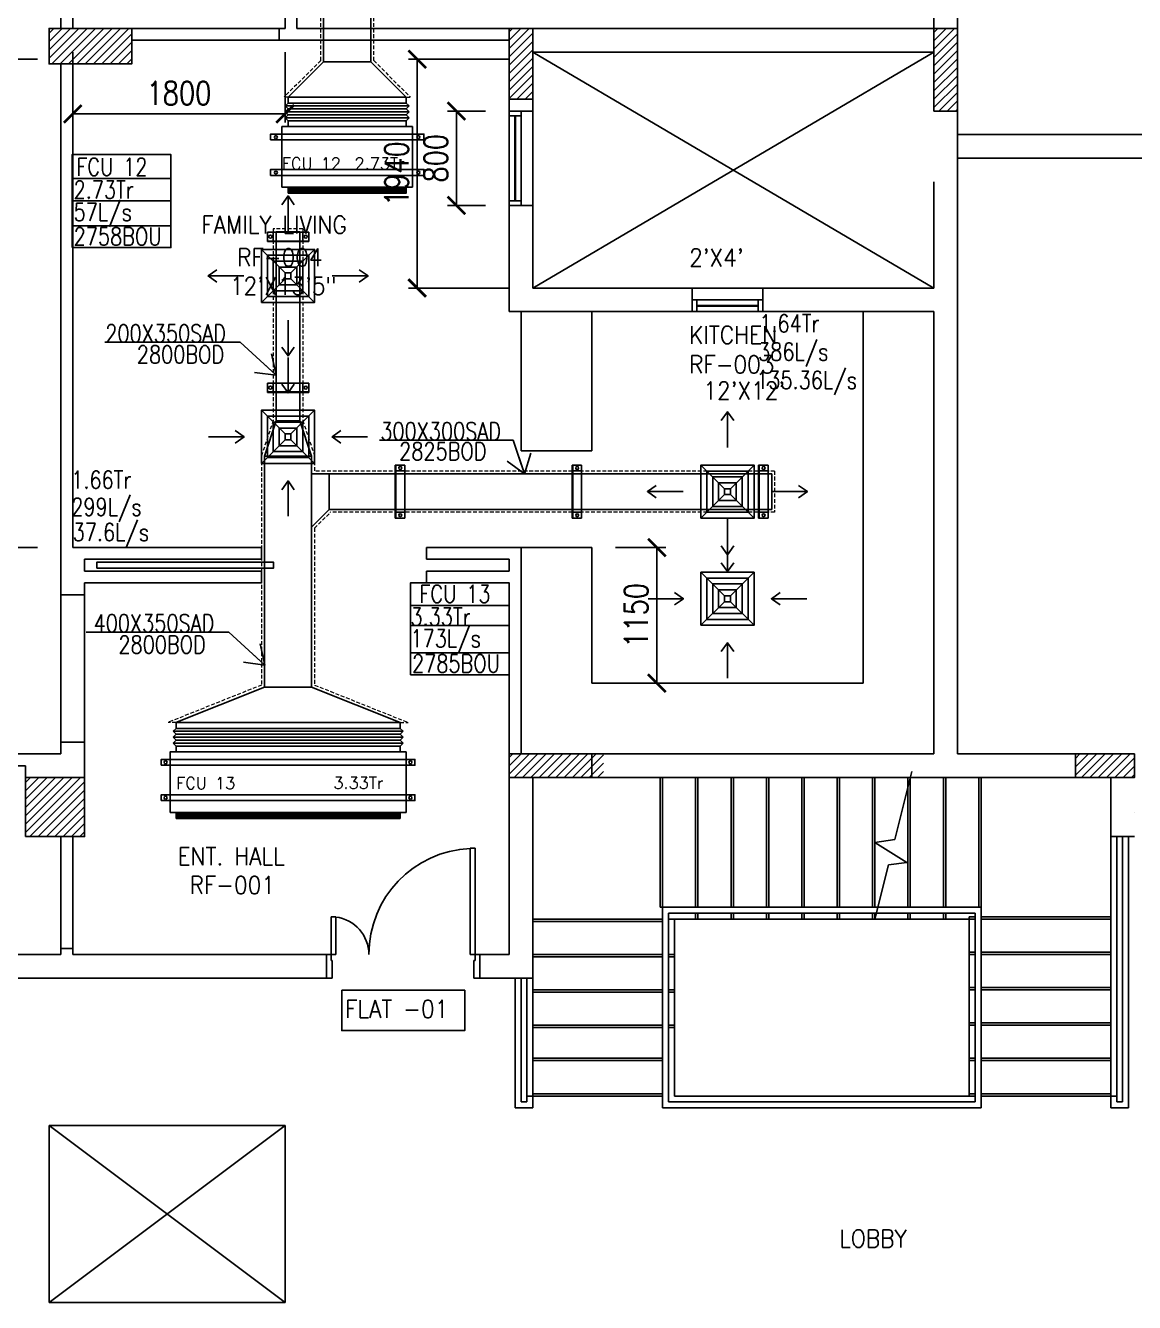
# Model space of a CAD drawing. Header units: millimetres. Extents: x -1288794 to 352264, y -1971533 to -1569871.
# Drawn here: x 303228 to 312628, y -1598383 to -1587558 of the extents above; entities that cross this region are included whole.
import ezdxf

# ---------------------------------------------------------------- set-up
doc = ezdxf.new("R2010")
doc.units = ezdxf.units.MM
doc.header["$LTSCALE"] = 500
doc.header["$PDMODE"] = 34
for name, pattern in [('CENTER', [50.8, 31.75, -6.35, 6.35, -6.35]), ('DASHED2', [9.525, 6.35, -3.175]), ('HIDDEN', [9.525, 6.35, -3.175]), ('HIDDEN2', [4.7625, 3.175, -1.5875])]:
    doc.linetypes.add(name, pattern=pattern)
for name, color, linetype in [('A-ANNO-TEXT', 8, 'Continuous'), ('A-DOOR', 4, 'Continuous'), ('A-FLOR-OVHD', 4, 'DASHED2'), ('A-FLOR-SPCL', 8, 'Continuous'), ('A-FLOR-STRS', 8, 'Continuous'), ('A-GLAZ', 5, 'Continuous'), ('A-WALL-FULL', 8, 'Continuous'), ('AC-CHR', 60, 'Continuous'), ('AC-CHS', 30, 'Continuous'), ('AC-HLTEXT', 100, 'Continuous'), ('AC-SAD', 3, 'Continuous'), ('AC-SAD TEXT', 3, 'Continuous'), ('FCU-AC', 160, 'Continuous'), ('LINE', 1, 'Continuous'), ('M-HANGER', 30, 'Continuous'), ('RAD DIF', 10, 'Continuous'), ('RAD RIGHT', 1, 'Continuous'), ('S-COL- HACT.', 9, 'Continuous'), ('S-COL.', 8, 'Continuous'), ('SAD RIGHT', 3, 'Continuous')]:
    doc.layers.add(name, color=color, linetype=linetype)
doc.layers.add('INSULATION', color=1, linetype='Continuous', lineweight=5)
doc.styles.add('ROMAND', font='romand')
doc.styles.add('ROMANS', font='romans.shx', dxfattribs={"width": 0.8})
doc.styles.add('SIMPLEX', font='simplex.shx', dxfattribs={"width": 0.8})
doc.dimstyles.new('100 of DIM2', dxfattribs={"dimscale": 0, "dimtxt": 200, "dimasz": 150, "dimexe": 75, "dimexo": 200, "dimgap": 75, "dimtad": 1, "dimdec": 0, "dimrnd": 5, "dimzin": 0, "dimdsep": 46, "dimtxsty": 'ROMANS', "dimblk": 'ARCHTICK', "dimcen": 100, "dimclrd": 94, "dimclre": 94, "dimclrt": 2, "dimadec": 0, "dimazin": 0, "dimtfac": 1, "dimtdec": 0, "dimtofl": 0, "dimtmove": 2, "dimatfit": 3, "dimldrblk": 'OPEN90', "dimfxl": 75, "dimtolj": 1, "dimtzin": 0, "dimarcsym": 0})
pattern_1 = [(45, (1420082.95, -1215620.816), (-35.355339, 35.355339), [])]

# ---------------------------------------------------------------- blocks, each defined once
blk = doc.blocks.new('W-80')
for p, q in [((800, 100), (0, 100)), ((800, 0), (0, 0)), ((40, 0), (40, 100)), ((760, 100), (760, 0))]:
    blk.add_line(p, q)
at = {"linetype": 'Continuous'}
for p, q in [((760, 53), (40, 53)), ((760, 47), (40, 47))]:
    blk.add_line(p, q, dxfattribs=at)
blk = doc.blocks.new('D-130-R')
for p, q in [((1220, 200), (1220, 1100)), ((1220, 1100), (1260, 1100)), ((1260, 200), (1260, 1100)), ((80, 520), (40, 520)), ((40, 200), (40, 520)), ((80, 200), (80, 520)), ((0, 0), (0, 200)), ((80, 200), (0, 200)), ((40, 150), (40, 200)), ((50, 150), (40, 150)), ((50, 0), (50, 150)), ((1300, 200), (1220, 200)), ((1260, 150), (1250, 150)), ((1250, 0), (1250, 150)), ((1260, 150), (1260, 200)), ((1300, 0), (1300, 200)), ((50, 0), (0, 0)), ((1300, 0), (1250, 0))]:
    blk.add_line(p, q)
for centre, radius, start, end in [((1260, 200), 900, 92.5473, 180), ((40, 200), 320, 0, 82.8192)]:
    blk.add_arc(centre, radius, start, end)
blk = doc.blocks.new('W-60')
for p, q in [((600, 100), (0, 100)), ((600, 0), (0, 0)), ((40, 0), (40, 100)), ((560, 100), (560, 0))]:
    blk.add_line(p, q)
at = {"linetype": 'Continuous'}
for p, q in [((560, 53), (40, 53)), ((560, 47), (40, 47))]:
    blk.add_line(p, q, dxfattribs=at)
blk = doc.blocks.new('_ArchTick')
at = {"color": 0, "linetype": 'ByBlock', "const_width": 0.15}
blk.add_lwpolyline([(-0.5, -0.5), (0.5, 0.5)], dxfattribs=at)
blk = doc.blocks.new('*D183')
at = {"layer": 'Defpoints', "color": 0, "transparency": 16777216}
for p in [(303528, -1586483), (302950, -1587843), (303528, -1587843)]:
    blk.add_point(p, dxfattribs=at)
at = {"layer": 'RAD DIF', "color": 94, "lineweight": -2, "transparency": 16777216}
for p, q in [((303328, -1586483), (302875, -1586483)), ((302950, -1586483), (302950, -1587843)), ((303328, -1587843), (302875, -1587843))]:
    blk.add_line(p, q, dxfattribs=at)
at = {"layer": 'RAD DIF', "color": 94, "lineweight": -2, "transparency": 16777216, "xscale": 150, "yscale": 150, "zscale": 150}
for p, rotation in [((302950, -1586483), 90), ((302950, -1587843), 270)]:
    blk.add_blockref('_ArchTick', p, dxfattribs=dict(at, rotation=rotation))
at = {"layer": 'RAD DIF', "color": 2, "transparency": 16777216, "insert": (302775, -1587163), "char_height": 200, "attachment_point": 5, "rotation": 90, "style": 'ROMANS'}
blk.add_mtext('\\A1;1360', dxfattribs=at)
blk = doc.blocks.new('*D184')
at = {"layer": 'Defpoints', "color": 0, "transparency": 16777216}
for p in [(303000, -1591983), (303528, -1591983), (303528, -1593733)]:
    blk.add_point(p, dxfattribs=at)
at = {"layer": 'RAD DIF', "color": 94, "lineweight": -2, "transparency": 16777216}
for p, q in [((303328, -1591983), (302925, -1591983)), ((303000, -1593733), (303000, -1591983)), ((303328, -1593733), (302925, -1593733))]:
    blk.add_line(p, q, dxfattribs=at)
at = {"layer": 'RAD DIF', "color": 94, "lineweight": -2, "transparency": 16777216, "xscale": 150, "yscale": 150, "zscale": 150}
for p, rotation in [((303000, -1591983), 90), ((303000, -1593733), 270)]:
    blk.add_blockref('_ArchTick', p, dxfattribs=dict(at, rotation=rotation))
at = {"layer": 'RAD DIF', "color": 2, "transparency": 16777216, "insert": (302825, -1592858), "char_height": 200, "attachment_point": 5, "rotation": 90, "style": 'ROMANS'}
blk.add_mtext('\\A1;1750', dxfattribs=at)
blk = doc.blocks.new('*D185')
at = {"layer": 'Defpoints', "color": 0, "transparency": 16777216}
for p in [(307328, -1588283), (306881, -1589083), (307328, -1589083)]:
    blk.add_point(p, dxfattribs=at)
at = {"layer": 'RAD DIF', "color": 94, "lineweight": -2, "transparency": 16777216}
for p, q in [((307128, -1588283), (306806, -1588283)), ((306881, -1588283), (306881, -1589083)), ((307128, -1589083), (306806, -1589083))]:
    blk.add_line(p, q, dxfattribs=at)
at = {"layer": 'RAD DIF', "color": 94, "lineweight": -2, "transparency": 16777216, "xscale": 150, "yscale": 150, "zscale": 150}
for p, rotation in [((306881, -1588283), 90), ((306881, -1589083), 270)]:
    blk.add_blockref('_ArchTick', p, dxfattribs=dict(at, rotation=rotation))
at = {"layer": 'RAD DIF', "color": 2, "transparency": 16777216, "insert": (306706, -1588683), "char_height": 200, "attachment_point": 5, "rotation": 90, "style": 'ROMANS'}
blk.add_mtext('\\A1;800', dxfattribs=at)
blk = doc.blocks.new('*D186')
at = {"layer": 'Defpoints', "color": 0, "transparency": 16777216}
for p in [(306548, -1587843), (307528, -1587843), (307528, -1589783)]:
    blk.add_point(p, dxfattribs=at)
at = {"layer": 'RAD DIF', "color": 94, "lineweight": -2, "transparency": 16777216}
for p, q in [((307328, -1587843), (306473, -1587843)), ((306548, -1589783), (306548, -1587843)), ((307328, -1589783), (306473, -1589783))]:
    blk.add_line(p, q, dxfattribs=at)
at = {"layer": 'RAD DIF', "color": 94, "lineweight": -2, "transparency": 16777216, "xscale": 150, "yscale": 150, "zscale": 150}
for p, rotation in [((306548, -1587843), 90), ((306548, -1589783), 270)]:
    blk.add_blockref('_ArchTick', p, dxfattribs=dict(at, rotation=rotation))
at = {"layer": 'RAD DIF', "color": 2, "transparency": 16777216, "insert": (306373, -1588813), "char_height": 200, "attachment_point": 5, "rotation": 90, "style": 'ROMANS'}
blk.add_mtext('\\A1;1940', dxfattribs=at)
blk = doc.blocks.new('*D187')
at = {"layer": 'Defpoints', "color": 0, "transparency": 16777216}
for p in [(303628, -1587583), (305428, -1587583), (305428, -1588306)]:
    blk.add_point(p, dxfattribs=at)
at = {"layer": 'RAD DIF', "color": 94, "lineweight": -2, "transparency": 16777216}
for p, q in [((303628, -1587783), (303628, -1588381)), ((305428, -1587783), (305428, -1588381)), ((303628, -1588306), (305428, -1588306))]:
    blk.add_line(p, q, dxfattribs=at)
at = {"layer": 'RAD DIF', "color": 94, "lineweight": -2, "transparency": 16777216, "xscale": 150, "yscale": 150, "zscale": 150, "rotation": 180}
blk.add_blockref('_ArchTick', (303628, -1588306), dxfattribs=at)
at = {"layer": 'RAD DIF', "color": 94, "lineweight": -2, "transparency": 16777216, "xscale": 150, "yscale": 150, "zscale": 150}
blk.add_blockref('_ArchTick', (305428, -1588306), dxfattribs=at)
at = {"layer": 'RAD DIF', "color": 2, "transparency": 16777216, "insert": (304528, -1588131), "char_height": 200, "attachment_point": 5, "style": 'ROMANS'}
blk.add_mtext('\\A1;1800', dxfattribs=at)
blk = doc.blocks.new('*D188')
at = {"layer": 'Defpoints', "color": 0, "transparency": 16777216}
for p in [(308028, -1591983), (308028, -1593133), (308579, -1593133)]:
    blk.add_point(p, dxfattribs=at)
at = {"layer": 'RAD DIF', "color": 94, "lineweight": -2, "transparency": 16777216}
for p, q in [((308228, -1591983), (308654, -1591983)), ((308579, -1591983), (308579, -1593133)), ((308228, -1593133), (308654, -1593133))]:
    blk.add_line(p, q, dxfattribs=at)
at = {"layer": 'RAD DIF', "color": 94, "lineweight": -2, "transparency": 16777216, "xscale": 150, "yscale": 150, "zscale": 150}
for p, rotation in [((308579, -1591983), 90), ((308579, -1593133), 270)]:
    blk.add_blockref('_ArchTick', p, dxfattribs=dict(at, rotation=rotation))
at = {"layer": 'RAD DIF', "color": 2, "transparency": 16777216, "insert": (308404, -1592558), "char_height": 200, "attachment_point": 5, "rotation": 90, "style": 'ROMANS'}
blk.add_mtext('\\A1;1150', dxfattribs=at)
blk = doc.blocks.new('fcu 3.5 tr')
at = {"layer": 'FCU-AC'}
h = blk.add_hatch(dxfattribs=at)
h.set_pattern_fill('NET', color=3)
h.paths.add_polyline_path([(100970, -1580238), (99070, -1580238), (99070, -1580288), (100970, -1580288)])
at = {"layer": 'FCU-AC', "color": 1}
for p, q in [((100970, -1579475), (99070, -1579475)), ((99070, -1579475), (99070, -1579525)), ((100970, -1579525), (100970, -1579475)), ((99070, -1579525), (100970, -1579525)), ((100970, -1579675), (99070, -1579675)), ((99070, -1579675), (99070, -1579725)), ((100970, -1579725), (100970, -1579675)), ((99070, -1579725), (100970, -1579725))]:
    blk.add_line(p, q, dxfattribs=at)
at = {"layer": 'FCU-AC'}
for p, q in [((99045, -1579550), (99070, -1579525)), ((100995, -1579550), (99045, -1579550)), ((99045, -1579550), (99070, -1579575)), ((99045, -1579600), (99070, -1579575)), ((100970, -1579525), (99070, -1579525)), ((100970, -1579575), (99070, -1579575)), ((100970, -1579575), (99070, -1579575)), ((100995, -1579550), (100970, -1579525)), ((100995, -1579550), (100970, -1579575)), ((100995, -1579600), (100970, -1579575)), ((100995, -1579600), (99045, -1579600)), ((99045, -1579600), (99070, -1579625)), ((99045, -1579650), (99070, -1579625)), ((100995, -1579650), (99045, -1579650)), ((99045, -1579650), (99070, -1579675)), ((100970, -1579625), (99070, -1579625)), ((100970, -1579625), (99070, -1579625)), ((100995, -1579600), (100970, -1579625)), ((100995, -1579650), (100970, -1579625)), ((100995, -1579650), (100970, -1579675))]:
    blk.add_line(p, q, dxfattribs=at)
at = {"layer": 'FCU-AC', "color": 6}
for points in [[(98945, -1579838), (101095, -1579838), (101095, -1579788), (98945, -1579788)], [(98945, -1580138), (101095, -1580138), (101095, -1580088), (98945, -1580088)]]:
    blk.add_lwpolyline(points, close=True, dxfattribs=at)
at = {"layer": 'FCU-AC'}
blk.add_lwpolyline([(99020, -1580238), (101020, -1580238), (101020, -1579725), (99020, -1579725)], close=True, dxfattribs=at)
at = {"layer": 'FCU-AC', "color": 3}
blk.add_lwpolyline([(99070, -1580288), (100970, -1580288), (100970, -1580238), (99070, -1580238)], close=True, dxfattribs=at)
at = {"layer": 'FCU-AC', "color": 6}
for centre in [(98982, -1579813), (101057, -1579813), (98982, -1580113), (101057, -1580113)]:
    blk.add_circle(centre, 12.5, dxfattribs=at)
blk = doc.blocks.new('fcu-1    1.5 tr')
h = blk.add_hatch()
h.set_pattern_fill('NET', color=3)
h.paths.add_polyline_path([(78733, -1589179), (77733, -1589179), (77733, -1589229), (78733, -1589229)])
at = {"color": 3}
blk.add_lwpolyline([(77733, -1589229), (78733, -1589229), (78733, -1589179), (77733, -1589179)], close=True, dxfattribs=at)
at = {"layer": 'FCU-AC', "color": 1}
for p, q in [((78733, -1588416), (77733, -1588416)), ((77733, -1588416), (77733, -1588466)), ((78733, -1588466), (78733, -1588416)), ((77733, -1588466), (78733, -1588466)), ((78733, -1588616), (77733, -1588616)), ((77733, -1588616), (77733, -1588666)), ((77733, -1588666), (78733, -1588666)), ((78733, -1588666), (78733, -1588616))]:
    blk.add_line(p, q, dxfattribs=at)
at = {"layer": 'FCU-AC', "color": 5}
for p, q in [((77733, -1588466), (77708, -1588491)), ((78758, -1588491), (77708, -1588491)), ((77733, -1588516), (77708, -1588491)), ((77733, -1588516), (77708, -1588541)), ((78758, -1588541), (77708, -1588541)), ((77733, -1588566), (77708, -1588541)), ((77733, -1588566), (77708, -1588591)), ((78733, -1588516), (77733, -1588516)), ((78733, -1588566), (77733, -1588566)), ((78758, -1588491), (78733, -1588466)), ((78758, -1588491), (78733, -1588516)), ((78758, -1588541), (78733, -1588516)), ((78758, -1588541), (78733, -1588566)), ((78758, -1588591), (78733, -1588566)), ((78758, -1588591), (77708, -1588591)), ((77733, -1588616), (77708, -1588591)), ((78758, -1588591), (78733, -1588616))]:
    blk.add_line(p, q, dxfattribs=at)
at = {"layer": 'FCU-AC'}
for p, q in [((78733, -1588466), (77733, -1588466)), ((78788, -1588666), (77678, -1588666)), ((77678, -1588666), (77678, -1589179)), ((78788, -1589179), (78788, -1588666)), ((77678, -1589179), (78788, -1589179))]:
    blk.add_line(p, q, dxfattribs=at)
at = {"layer": 'FCU-AC', "color": 2}
for p, q in [((78733, -1588516), (77733, -1588516)), ((78733, -1588566), (77733, -1588566))]:
    blk.add_line(p, q, dxfattribs=at)
at = {"layer": 'FCU-AC', "color": 6}
for points in [[(77583, -1588779), (78883, -1588779), (78883, -1588729), (77583, -1588729)], [(77583, -1589079), (78883, -1589079), (78883, -1589029), (77583, -1589029)]]:
    blk.add_lwpolyline(points, close=True, dxfattribs=at)
for centre in [(77629, -1588755), (78837, -1588755), (77629, -1589055), (78837, -1589055)]:
    blk.add_circle(centre, 12.5, dxfattribs=at)
blk = doc.blocks.new('*U278')
at = {"color": 41, "linetype": 'HIDDEN2'}
for p, q in [((-38, -116), (-38, 234)), ((37, -116), (37, 234)), ((42, -116), (42, 234))]:
    blk.add_line(p, q, dxfattribs=at)
at = {"color": 41}
for p, q in [((42, 234), (-38, 234)), ((42, 184), (-38, 184)), ((42, -66), (-38, -66)), ((42, -116), (-38, -116))]:
    blk.add_line(p, q, dxfattribs=at)
for centre in [(0, 209), (0, -91)]:
    blk.add_circle(centre, 12.5, dxfattribs=at)
blk = doc.blocks.new('*U279')
at = {"color": 41, "linetype": 'HIDDEN2'}
for p, q in [((-38, -181), (-38, 269)), ((37, -181), (37, 269)), ((42, -181), (42, 269))]:
    blk.add_line(p, q, dxfattribs=at)
at = {"color": 41}
for p, q in [((42, 269), (-38, 269)), ((42, 219), (-38, 219)), ((42, -131), (-38, -131)), ((42, -181), (-38, -181))]:
    blk.add_line(p, q, dxfattribs=at)
for centre in [(0, 244), (0, -156)]:
    blk.add_circle(centre, 12.5, dxfattribs=at)
blk = doc.blocks.new('*U280')
at = {"color": 41, "linetype": 'HIDDEN2'}
for p, q in [((-38, -217), (-38, 233)), ((37, -217), (37, 233)), ((42, -217), (42, 233))]:
    blk.add_line(p, q, dxfattribs=at)
at = {"color": 41}
for p, q in [((42, 233), (-38, 233)), ((42, 183), (-38, 183)), ((42, -167), (-38, -167)), ((42, -217), (-38, -217))]:
    blk.add_line(p, q, dxfattribs=at)
for centre in [(0, 208), (0, -192)]:
    blk.add_circle(centre, 12.5, dxfattribs=at)
blk = doc.blocks.new('*U281')
at = {"color": 41, "linetype": 'HIDDEN2'}
for p, q in [((-38, -217), (-38, 233)), ((37, -217), (37, 233)), ((42, -217), (42, 233))]:
    blk.add_line(p, q, dxfattribs=at)
at = {"color": 41}
for p, q in [((42, 233), (-38, 233)), ((42, 183), (-38, 183)), ((42, -167), (-38, -167)), ((42, -217), (-38, -217))]:
    blk.add_line(p, q, dxfattribs=at)
for centre in [(0, 208), (0, -192)]:
    blk.add_circle(centre, 12.5, dxfattribs=at)
blk = doc.blocks.new('*U267')
at = {"color": 41, "linetype": 'HIDDEN2'}
for p, q in [((-38, -116), (-38, 234)), ((37, -116), (37, 234)), ((42, -116), (42, 234))]:
    blk.add_line(p, q, dxfattribs=at)
at = {"color": 41}
for p, q in [((42, 234), (-38, 234)), ((42, 184), (-38, 184)), ((42, -66), (-38, -66)), ((42, -116), (-38, -116))]:
    blk.add_line(p, q, dxfattribs=at)
for centre in [(0, 209), (0, -91)]:
    blk.add_circle(centre, 12.5, dxfattribs=at)
blk = doc.blocks.new('SD RIGHT')
at = {"layer": 'SAD RIGHT'}
for p, q in [((-225, 225), (-25, 25)), ((225, 225), (25, 25)), ((-25, -25), (-225, -225)), ((225, -225), (25, -25))]:
    blk.add_line(p, q, dxfattribs=at)
for points in [[(-225, -225), (225, -225), (225, 225), (-225, 225)], [(-175, -175), (175, -175), (175, 175), (-175, 175)], [(-125, -125), (125, -125), (125, 125), (-125, 125)], [(-75, -75), (75, -75), (75, 75), (-75, 75)], [(-25, -25), (25, -25), (25, 25), (-25, 25)]]:
    blk.add_lwpolyline(points, close=True, dxfattribs=at)
for points in [[(0, 678), (0, 375)], [(-678, 0), (-375, 0)], [(678, 0), (375, 0)], [(0, -678), (0, -375)]]:
    blk.add_leader(points, dimstyle='100 of DIM2', override={"dimscale": 1, "dimasz": 75, "dimtad": 0, "dimclrd": 256, "dimfxl": 0.2}, dxfattribs=at)
blk = doc.blocks.new('RAD RIGHT CENTER')
at = {"layer": 'RAD RIGHT'}
for p, q in [((-225, 225), (-25, 25)), ((225, 225), (25, 25)), ((-25, -25), (-225, -225)), ((25, -25), (225, -225))]:
    blk.add_line(p, q, dxfattribs=at)
for points in [[(-225, -225), (225, -225), (225, 225), (-225, 225)], [(-175, -175), (175, -175), (175, 175), (-175, 175)], [(-125, -125), (125, -125), (125, 125), (-125, 125)], [(-75, -75), (75, -75), (75, 75), (-75, 75)], [(-25, -25), (25, -25), (25, 25), (-25, 25)]]:
    blk.add_lwpolyline(points, close=True, dxfattribs=at)
for points in [[(0, 373), (0, 673)], [(-373, 0), (-673, 0)], [(373, 0), (673, 0)], [(0, -373), (0, -673)]]:
    blk.add_leader(points, dimstyle='100 of DIM2', override={"dimscale": 1, "dimasz": 75, "dimtad": 0, "dimclrd": 1, "dimfxl": 0.2}, dxfattribs=at)

msp = doc.modelspace()

# ---------------------------------------------------------------- hatches: boundary and pattern name
at = {"layer": 'S-COL- HACT.', "linetype": 'Continuous', "ltscale": 3}
h = msp.add_hatch(dxfattribs=at)
h.set_pattern_fill('ANSI31', color=256, scale=400, style=0)
h.set_pattern_definition(pattern_1)
h.paths.add_polyline_path([(304127.8, -1587582.8), (303427.8, -1587582.8), (303427.8, -1587882.8), (304127.8, -1587882.8)])
h = msp.add_hatch(dxfattribs=at)
h.set_pattern_fill('ANSI31', color=256, scale=400, style=0)
h.set_pattern_definition(pattern_1)
h.paths.add_polyline_path([(307327.8, -1587582.8), (307327.8, -1588182.8), (307527.8, -1588182.8), (307527.8, -1587582.8)])
h = msp.add_hatch(dxfattribs=at)
h.set_pattern_fill('ANSI31', color=256, scale=400, style=0)
h.set_pattern_definition(pattern_1)
h.paths.add_polyline_path([(310927.8, -1587582.8), (310927.8, -1588282.8), (311127.8, -1588282.8), (311127.8, -1587582.8)])
h = msp.add_hatch(dxfattribs=at)
h.set_pattern_fill('ANSI31', color=256, scale=400, style=0)
h.set_pattern_definition(pattern_1)
h.paths.add_polyline_path([(307327.8, -1593932.8), (308127.8, -1593932.8), (308127.8, -1593732.8), (307327.8, -1593732.8)])
h = msp.add_hatch(dxfattribs=at)
h.set_pattern_fill('ANSI31', color=256, scale=400, style=0)
h.set_pattern_definition(pattern_1)
h.paths.add_polyline_path([(312127.8, -1593932.8), (312627.8, -1593932.8), (312627.8, -1593732.8), (312127.8, -1593732.8)])
h = msp.add_hatch(dxfattribs=at)
h.set_pattern_fill('ANSI31', color=256, scale=400, style=0)
h.set_pattern_definition(pattern_1)
h.paths.add_polyline_path([(303227.8, -1594432.8), (303727.8, -1594432.8), (303727.8, -1593932.8), (303227.8, -1593932.8)])

# ---------------------------------------------------------------- linework, layer by layer
at = {"layer": 'A-ANNO-TEXT', "color": 5}
msp.add_lwpolyline([(305908.7, -1595735.7), (306951.1, -1595735.7), (306951.1, -1596078.1), (305908.7, -1596078.1)], close=True, dxfattribs=at)
at = {"layer": 'A-DOOR', "ltscale": 3}
msp.add_lwpolyline([(303830.7, -1592157.8), (303830.7, -1592107.8), (305330.7, -1592107.8), (305330.7, -1592157.8), (303830.7, -1592157.8)], dxfattribs=at)
at = {"layer": 'A-FLOR-OVHD', "ltscale": 3}
for p, q in [((305377.8, -1587582.8), (304127.8, -1587582.8)), ((304127.8, -1587682.8), (305377.8, -1587682.8)), ((303527.8, -1593632.8), (303527.8, -1592382.8)), ((303727.8, -1592382.8), (303727.8, -1593632.8)), ((303527.8, -1594432.8), (303527.8, -1595382.8)), ((303627.8, -1595382.8), (303627.8, -1594432.8))]:
    msp.add_line(p, q, dxfattribs=at)
at = {"layer": 'A-FLOR-OVHD'}
for p, q in [((308627.8, -1595032.8), (308627.8, -1593932.8)), ((308927.8, -1595032.8), (308927.8, -1593932.8)), ((309227.8, -1595032.8), (309227.8, -1593932.8)), ((309527.8, -1595032.8), (309527.8, -1593932.8)), ((309827.8, -1595032.8), (309827.8, -1593932.8)), ((310127.8, -1595032.8), (310127.8, -1593932.8)), ((310427.8, -1595032.8), (310427.8, -1593932.8)), ((310727.8, -1595032.8), (310727.8, -1593932.8)), ((311327.8, -1595032.8), (311327.8, -1593932.8)), ((308627.8, -1595132.8), (307527.8, -1595132.8)), ((311327.8, -1595132.8), (312427.8, -1595132.8)), ((308627.8, -1595432.8), (307527.8, -1595432.8)), ((311327.8, -1595432.8), (312427.8, -1595432.8)), ((308627.8, -1595732.8), (307527.8, -1595732.8)), ((311327.8, -1595732.8), (312427.8, -1595732.8)), ((308627.8, -1596032.8), (307527.8, -1596032.8)), ((311327.8, -1596032.8), (312427.8, -1596032.8)), ((308627.8, -1596332.8), (307527.8, -1596332.8)), ((311327.8, -1596332.8), (312427.8, -1596332.8)), ((307527.8, -1596632.8), (307477.8, -1596632.8)), ((308627.8, -1596632.8), (307527.8, -1596632.8)), ((311327.8, -1596632.8), (312427.8, -1596632.8)), ((312427.8, -1596632.8), (312477.8, -1596632.8))]:
    msp.add_line(p, q, dxfattribs=at)
at = {"layer": 'A-FLOR-SPCL', "ltscale": 3}
for p, q in [((307527.8, -1589782.8), (310927.8, -1587782.8)), ((310927.8, -1589782.8), (307527.8, -1587782.8)), ((307427.8, -1591162.8), (307427.8, -1589982.8)), ((308027.8, -1589982.8), (308027.8, -1591162.8)), ((310327.8, -1589982.8), (310327.8, -1593132.8)), ((307427.8, -1591162.8), (308027.8, -1591162.8)), ((307427.8, -1591982.8), (308027.8, -1591982.8)), ((308027.8, -1591982.8), (308027.8, -1593132.8)), ((308027.8, -1593132.8), (310327.8, -1593132.8))]:
    msp.add_line(p, q, dxfattribs=at)
at = {"layer": 'A-FLOR-STRS', "ltscale": 3}
for p, q in [((308607.8, -1595032.8), (308607.8, -1593932.8)), ((308907.8, -1595032.8), (308907.8, -1593932.8)), ((309207.8, -1595032.8), (309207.8, -1593932.8)), ((309507.8, -1595032.8), (309507.8, -1593932.8)), ((309807.8, -1595032.8), (309807.8, -1593932.8)), ((310107.8, -1595032.8), (310107.8, -1593932.8)), ((310407.8, -1595032.8), (310407.8, -1593932.8)), ((310596.3, -1594458.6), (310740.3, -1593882.8)), ((310707.8, -1595032.8), (310707.8, -1593932.8)), ((311007.8, -1595032.8), (311007.8, -1593932.8)), ((311027.8, -1595032.8), (311027.8, -1593932.8)), ((311307.8, -1595032.8), (311307.8, -1593932.8)), ((310427.8, -1594482.8), (310596.3, -1594458.6)), ((310699, -1594652.2), (310427.8, -1594482.8)), ((312427.8, -1594432.8), (312427.8, -1595432.8)), ((312477.8, -1594432.8), (312477.8, -1595420.3)), ((312527.8, -1594432.8), (312527.8, -1596682.8)), ((312577.8, -1594432.8), (312577.8, -1596732.8)), ((310427.8, -1595132.8), (310542.8, -1594672.5)), ((310542.8, -1594672.5), (310699, -1594652.2)), ((308607.8, -1595032.8), (311327.8, -1595032.8)), ((308627.8, -1595032.8), (308627.8, -1596732.8)), ((311327.8, -1595032.8), (311327.8, -1596732.8)), ((308627.8, -1595152.8), (307527.8, -1595152.8)), ((308677.8, -1595082.8), (308677.8, -1596682.8)), ((308677.8, -1595082.8), (311277.8, -1595082.8)), ((308727.8, -1595132.8), (308677.8, -1595132.8)), ((308727.8, -1595132.8), (311227.8, -1595132.8)), ((308727.8, -1595132.8), (308727.8, -1596332.8)), ((308907.8, -1595132.8), (308907.8, -1595082.8)), ((308927.8, -1595132.8), (308927.8, -1595082.8)), ((309207.8, -1595132.8), (309207.8, -1595082.8)), ((309227.8, -1595132.8), (309227.8, -1595082.8)), ((309507.8, -1595132.8), (309507.8, -1595082.8)), ((309527.8, -1595132.8), (309527.8, -1595082.8)), ((309807.8, -1595132.8), (309807.8, -1595082.8)), ((309827.8, -1595132.8), (309827.8, -1595082.8)), ((310107.8, -1595132.8), (310107.8, -1595082.8)), ((310127.8, -1595132.8), (310127.8, -1595082.8)), ((310407.8, -1595132.8), (310407.8, -1595082.8)), ((310427.8, -1595132.8), (310427.8, -1595082.8)), ((310707.8, -1595132.8), (310707.8, -1595082.8)), ((310727.8, -1595132.8), (310727.8, -1595082.8)), ((311007.8, -1595132.8), (311007.8, -1595082.8)), ((311027.8, -1595132.8), (311027.8, -1595082.8)), ((311227.8, -1595112.8), (311227.8, -1595732.8)), ((311227.8, -1595112.8), (311277.8, -1595112.8)), ((311227.8, -1595112.8), (311277.8, -1595112.8)), ((311227.8, -1595132.8), (311277.8, -1595132.8)), ((311227.8, -1595132.8), (311277.8, -1595132.8)), ((311277.8, -1595082.8), (311277.8, -1596682.8)), ((311327.8, -1595132.8), (311327.8, -1595082.8)), ((311327.8, -1595112.8), (312427.8, -1595112.8)), ((308627.8, -1595452.8), (307527.8, -1595452.8)), ((308727.8, -1595432.8), (308677.8, -1595432.8)), ((308727.8, -1595452.8), (308677.8, -1595452.8)), ((311227.8, -1595412.8), (311277.8, -1595412.8)), ((311227.8, -1595432.8), (311277.8, -1595432.8)), ((311327.8, -1595412.8), (312427.8, -1595412.8)), ((312427.8, -1595432.8), (312427.8, -1596732.8)), ((312477.8, -1595420.3), (312477.8, -1596682.8)), ((307377.8, -1595632.8), (307377.8, -1596732.8)), ((307427.8, -1595632.8), (307427.8, -1596682.8)), ((307477.8, -1595632.8), (307477.8, -1596682.8)), ((307527.8, -1595632.8), (307527.8, -1596732.8)), ((311227.8, -1595712.8), (311277.8, -1595712.8)), ((311327.8, -1595712.8), (312427.8, -1595712.8)), ((308627.8, -1595752.8), (307527.8, -1595752.8)), ((308727.8, -1595732.8), (308677.8, -1595732.8)), ((308727.8, -1595752.8), (308677.8, -1595752.8)), ((311227.8, -1595732.8), (311227.8, -1596632.8)), ((311227.8, -1595732.8), (311277.8, -1595732.8)), ((308727.8, -1596032.8), (308677.8, -1596032.8)), ((311227.8, -1596012.8), (311277.8, -1596012.8)), ((311227.8, -1596032.8), (311277.8, -1596032.8)), ((311327.8, -1596012.8), (312427.8, -1596012.8)), ((308627.8, -1596052.8), (307527.8, -1596052.8)), ((308727.8, -1596052.8), (308677.8, -1596052.8)), ((308627.8, -1596312.8), (307527.8, -1596312.8)), ((308727.8, -1596332.8), (308727.8, -1596632.8)), ((311227.8, -1596312.8), (311277.8, -1596312.8)), ((311227.8, -1596332.8), (311277.8, -1596332.8)), ((311327.8, -1596312.8), (312427.8, -1596312.8)), ((307477.8, -1596682.8), (307427.8, -1596682.8)), ((308627.8, -1596612.8), (307527.8, -1596612.8)), ((308677.8, -1596682.8), (311277.8, -1596682.8)), ((308727.8, -1596632.8), (311227.8, -1596632.8)), ((311227.8, -1596612.8), (311277.8, -1596612.8)), ((311227.8, -1596632.8), (311277.8, -1596632.8)), ((311327.8, -1596612.8), (312427.8, -1596612.8)), ((312477.8, -1596682.8), (312527.8, -1596682.8)), ((307527.8, -1596732.8), (307377.8, -1596732.8)), ((308627.8, -1596732.8), (311327.8, -1596732.8)), ((312427.8, -1596732.8), (312577.8, -1596732.8))]:
    msp.add_line(p, q, dxfattribs=at)
at = {"layer": 'A-GLAZ', "ltscale": 3}
for p, q in [((307527.8, -1589082.8), (307527.8, -1588282.8)), ((309477.8, -1589782.8), (308877.8, -1589782.8))]:
    msp.add_line(p, q, dxfattribs=at)
at = {"layer": 'A-WALL-FULL', "ltscale": 3}
for p, q in [((311127.8, -1580132.8), (311127.8, -1593732.8)), ((310927.8, -1584282.8), (310927.8, -1587582.8)), ((305427.8, -1587582.8), (305427.8, -1585582.8)), ((305527.8, -1587582.8), (305527.8, -1585582.8)), ((303627.8, -1585682.8), (303627.8, -1587582.8)), ((303527.8, -1586482.8), (303527.8, -1587582.8)), ((303627.8, -1587582.8), (304127.8, -1587582.8)), ((304127.8, -1587582.8), (304127.8, -1587682.8)), ((305377.8, -1587582.8), (305427.8, -1587582.8)), ((305377.8, -1587582.8), (305377.8, -1587682.8)), ((305527.8, -1587582.8), (310927.8, -1587582.8)), ((305377.8, -1587682.8), (307327.8, -1587682.8)), ((307327.8, -1587682.8), (307327.8, -1588282.8)), ((311127.8, -1587632.8), (311127.8, -1588282.8)), ((307527.8, -1587782.8), (310927.8, -1587782.8)), ((307527.8, -1587782.8), (307527.8, -1588282.8)), ((310927.8, -1587782.8), (310927.8, -1588282.8)), ((303527.8, -1587882.8), (303527.8, -1592382.8)), ((303627.8, -1587882.8), (303627.8, -1591982.8)), ((307327.8, -1588282.8), (307527.8, -1588282.8)), ((310927.8, -1588882.8), (310927.8, -1589782.8)), ((307527.8, -1589082.8), (307327.8, -1589082.8)), ((307327.8, -1589082.8), (307327.8, -1589982.8)), ((307527.8, -1589082.8), (307527.8, -1589782.8)), ((307527.8, -1589782.8), (308877.8, -1589782.8)), ((308877.8, -1589982.8), (308877.8, -1589782.8)), ((309477.8, -1589782.8), (310927.8, -1589782.8)), ((309477.8, -1589982.8), (309477.8, -1589782.8)), ((307327.8, -1589982.8), (308877.8, -1589982.8)), ((309477.8, -1589982.8), (310927.8, -1589982.8)), ((310927.8, -1589982.8), (310927.8, -1593132.8)), ((310927.8, -1589982.8), (310927.8, -1593732.8)), ((303627.8, -1591982.8), (305227.8, -1591982.8)), ((305227.8, -1592082.8), (305227.8, -1591982.8)), ((306627.8, -1592082.8), (306627.8, -1591982.8)), ((306627.8, -1591982.8), (307427.8, -1591982.8)), ((307427.8, -1591982.8), (307427.8, -1593732.8)), ((303727.8, -1592082.8), (305227.8, -1592082.8)), ((303727.8, -1592082.8), (303727.8, -1592182.8)), ((306627.8, -1592082.8), (307327.8, -1592082.8)), ((307327.8, -1592082.8), (307327.8, -1592182.8)), ((303727.8, -1592182.8), (305227.8, -1592182.8)), ((305227.8, -1592282.8), (305227.8, -1592182.8)), ((306627.8, -1592182.8), (307327.8, -1592182.8)), ((306627.8, -1592282.8), (306627.8, -1592182.8)), ((303727.8, -1592282.8), (303727.8, -1592382.8)), ((303727.8, -1592282.8), (305227.8, -1592282.8)), ((306627.8, -1592282.8), (307327.8, -1592282.8)), ((307327.8, -1592282.8), (307327.8, -1595432.8)), ((303527.8, -1592382.8), (303727.8, -1592382.8)), ((307427.8, -1593132.8), (307427.8, -1593032.8)), ((303527.8, -1593632.8), (303727.8, -1593632.8)), ((303527.8, -1593632.8), (303527.8, -1593732.8)), ((303727.8, -1593632.8), (303727.8, -1594432.8)), ((303527.8, -1593732.8), (298227.8, -1593732.8)), ((307427.8, -1593732.8), (310927.8, -1593732.8)), ((311127.8, -1593732.8), (312527.8, -1593732.8)), ((303227.8, -1593832.8), (301227.8, -1593832.8)), ((303227.8, -1594432.8), (303227.8, -1593832.8)), ((307527.8, -1593932.8), (312427.8, -1593932.8)), ((307527.8, -1593932.8), (307527.8, -1595632.8)), ((312427.8, -1593932.8), (312427.8, -1594432.8)), ((312627.8, -1594232.8), (312627.8, -1594232.8)), ((303727.8, -1594432.8), (303227.8, -1594432.8)), ((312627.8, -1594432.8), (312427.8, -1594432.8)), ((303527.8, -1595382.8), (303527.8, -1595432.8)), ((303627.8, -1595382.8), (303527.8, -1595382.8)), ((303627.8, -1595382.8), (303627.8, -1595432.8)), ((301227.8, -1595432.8), (303527.8, -1595432.8)), ((303627.8, -1595432.8), (305777.8, -1595432.8)), ((305777.8, -1595432.8), (305777.8, -1595632.8)), ((307077.8, -1595432.8), (307077.8, -1595632.8)), ((307077.8, -1595432.8), (307327.8, -1595432.8)), ((307177.8, -1595432.8), (307327.8, -1595432.8)), ((299527.8, -1595632.8), (305777.8, -1595632.8)), ((307077.8, -1595632.8), (307527.8, -1595632.8)), ((307177.8, -1595632.8), (307527.8, -1595632.8))]:
    msp.add_line(p, q, dxfattribs=at)
at = {"layer": 'A-WALL-FULL', "linetype": 'Continuous', "ltscale": 3}
for p, q in [((303527.8, -1587582.8), (303427.8, -1587582.8)), ((303427.8, -1587582.8), (303427.8, -1587882.8)), ((303427.8, -1587882.8), (303527.8, -1587882.8))]:
    msp.add_line(p, q, dxfattribs=at)
at = {"layer": 'AC-CHR'}
msp.add_line((311127.8, -1588682.8), (323304.8, -1588682.8), dxfattribs=at)
at = {"layer": 'AC-CHS'}
msp.add_line((311127.8, -1588482.8), (323104.8, -1588482.8), dxfattribs=at)
at = {"layer": 'AC-SAD'}
for p, q in [((305754.5, -1587864.6), (305754.5, -1585671)), ((306154.5, -1587864.6), (306154.5, -1585671)), ((305754.5, -1587864.6), (305454.5, -1588164.6)), ((305754.5, -1587864.6), (306154.5, -1587864.6)), ((306154.5, -1587864.6), (306454.5, -1588164.6)), ((305454.5, -1588164.6), (306454.5, -1588164.6)), ((305352.8, -1589305.5), (305352.8, -1590909.2)), ((305552.8, -1589305.5), (305352.8, -1589305.5)), ((305552.8, -1589305.5), (305552.8, -1590909.2)), ((305352.8, -1590909.2), (305252.8, -1591209.2)), ((305552.8, -1590909.2), (305352.8, -1590909.2)), ((305552.8, -1590909.2), (305652.8, -1591209.2)), ((305252.8, -1591209.2), (305252.8, -1593165.7)), ((305652.8, -1591209.2), (305252.8, -1591209.2)), ((305652.8, -1591209.2), (305652.8, -1593165.7)), ((309552.8, -1591359.2), (305652.8, -1591359.2)), ((305802.8, -1591659.2), (305802.8, -1591359.2)), ((309552.8, -1591359.2), (309552.8, -1591659.2)), ((305652.8, -1591809.2), (305802.8, -1591659.2)), ((309552.8, -1591659.2), (305802.8, -1591659.2)), ((305252.8, -1593165.7), (304502.8, -1593465.7)), ((305252.8, -1593165.7), (305652.8, -1593165.7)), ((305652.8, -1593165.7), (306402.8, -1593465.7)), ((306402.8, -1593465.7), (304502.8, -1593465.7))]:
    msp.add_line(p, q, dxfattribs=at)
at = {"layer": 'AC-SAD TEXT'}
for p, q in [((303622.3, -1588853.5), (304459.4, -1588853.5)), ((303622.3, -1589043.8), (304459.4, -1589043.8)), ((303622.3, -1589255.8), (304459.4, -1589255.8)), ((306490.7, -1592473.2), (307327.8, -1592473.2)), ((306490.7, -1592645.2), (307327.8, -1592645.2)), ((306490.7, -1592876.4), (307327.8, -1592876.4))]:
    msp.add_line(p, q, dxfattribs=at)
for points in [[(303622.3, -1589440.3), (304459.4, -1589440.3), (304459.4, -1588652.3), (303622.3, -1588652.3)], [(306490.7, -1593060.9), (307327.8, -1593060.9), (307327.8, -1592282.8), (306490.7, -1592282.8)]]:
    msp.add_lwpolyline(points, close=True, dxfattribs=at)
at = {"layer": 'INSULATION', "linetype": 'HIDDEN', "ltscale": 0.01}
for p, q in [((305729.5, -1587854.3), (305729.5, -1585667.9)), ((306179.5, -1587854.3), (306179.5, -1586281.4)), ((305729.5, -1587854.3), (305419.1, -1588164.6)), ((306179.5, -1587854.3), (306489.9, -1588164.6)), ((305454.5, -1588164.6), (305419.1, -1588164.6)), ((306454.5, -1588164.6), (306489.9, -1588164.6)), ((305327.8, -1589280.5), (305327.8, -1590905.1)), ((305577.8, -1589280.5), (305327.8, -1589280.5)), ((305577.8, -1589280.5), (305577.8, -1590905.1)), ((305327.8, -1590905.1), (305227.8, -1591205.1)), ((305577.8, -1590905.1), (305677.8, -1591205.1)), ((305227.8, -1591205.1), (305227.8, -1593148.8)), ((305677.8, -1591205.1), (305677.8, -1591334.2)), ((309577.8, -1591334.2), (305677.8, -1591334.2)), ((309577.8, -1591334.2), (309577.8, -1591684.2)), ((305677.8, -1591819.5), (305813.1, -1591684.2)), ((309577.8, -1591684.2), (305813.1, -1591684.2)), ((305677.8, -1591819.5), (305677.8, -1593148.8)), ((305227.8, -1593148.8), (304435.5, -1593465.7)), ((305677.8, -1593148.8), (306470.1, -1593465.7)), ((304502.8, -1593465.7), (304435.5, -1593465.7)), ((306402.8, -1593465.7), (306470.1, -1593465.7))]:
    msp.add_line(p, q, dxfattribs=at)
at = {"layer": 'LINE', "linetype": 'CENTER', "ltscale": 0.8}
for p, q in [((303427.8, -1598382.8), (305427.8, -1596882.8)), ((305427.8, -1598382.8), (303427.8, -1596882.8)), ((303427.8, -1596882.8), (305427.8, -1596882.8)), ((303427.8, -1598382.8), (303427.8, -1596882.8)), ((305427.8, -1598382.8), (305427.8, -1596882.8)), ((303427.8, -1598382.8), (305427.8, -1598382.8))]:
    msp.add_line(p, q, dxfattribs=at)
at = {"layer": 'S-COL.', "linetype": 'Continuous', "ltscale": 3}
for points in [[(304127.8, -1587582.8), (303427.8, -1587582.8), (303427.8, -1587882.8), (304127.8, -1587882.8)], [(304127.8, -1587582.8), (303427.8, -1587582.8), (303427.8, -1587882.8), (304127.8, -1587882.8)], [(304127.8, -1587582.8), (303427.8, -1587582.8), (303427.8, -1587882.8), (304127.8, -1587882.8)], [(307327.8, -1587582.8), (307327.8, -1588182.8), (307527.8, -1588182.8), (307527.8, -1587582.8)], [(310927.8, -1587582.8), (310927.8, -1588282.8), (311127.8, -1588282.8), (311127.8, -1587582.8)], [(307327.8, -1593932.8), (308027.8, -1593932.8), (308027.8, -1593732.8), (307327.8, -1593732.8)], [(307327.8, -1593932.8), (308027.8, -1593932.8), (308027.8, -1593732.8), (307327.8, -1593732.8)], [(307327.8, -1593932.8), (308027.8, -1593932.8), (308027.8, -1593732.8), (307327.8, -1593732.8)], [(312127.8, -1593932.8), (312627.8, -1593932.8), (312627.8, -1593732.8), (312127.8, -1593732.8)], [(312127.8, -1593932.8), (312627.8, -1593932.8), (312627.8, -1593732.8), (312127.8, -1593732.8)], [(303227.8, -1594432.8), (303727.8, -1594432.8), (303727.8, -1593932.8), (303227.8, -1593932.8)]]:
    msp.add_lwpolyline(points, close=True, dxfattribs=at)

# ---------------------------------------------------------------- block references
at = {"layer": 'A-DOOR', "ltscale": 3}
msp.add_blockref('D-130-R', (305777.8, -1595632.8), dxfattribs=at)
at = {"layer": 'A-GLAZ', "ltscale": 3, "rotation": 270}
msp.add_blockref('W-80', (307327.8, -1588282.8), dxfattribs=at)
at = {"layer": 'A-GLAZ', "ltscale": 3}
msp.add_blockref('W-60', (308877.8, -1589982.8), dxfattribs=at)
at = {"layer": 'FCU-AC'}
msp.add_blockref('fcu-1    1.5 tr', (227721.3, 251.1), dxfattribs=at)
at = {"layer": 'FCU-AC', "color": 3}
msp.add_blockref('fcu 3.5 tr', (205433.2, -13990.7), dxfattribs=at)
at = {"layer": 'M-HANGER', "xscale": -1, "rotation": 90}
for name, p in [('*U267', (305511.9, -1589347.4)), ('*U278', (305511.9, -1590627.4))]:
    msp.add_blockref(name, p, dxfattribs=at)
at = {"layer": 'M-HANGER', "xscale": -1}
for name, p in [('*U279', (306403.8, -1591552.7)), ('*U280', (307903.8, -1591516.8)), ('*U281', (309483.8, -1591516.8))]:
    msp.add_blockref(name, p, dxfattribs=at)
at = {"layer": 'RAD RIGHT'}
for p in [(305452.8, -1591044.7), (309177.8, -1592416.9)]:
    msp.add_blockref('RAD RIGHT CENTER', p, dxfattribs=at)
at = {"layer": 'SAD RIGHT'}
for p in [(305452.8, -1589680.5), (309177.8, -1591509.2)]:
    msp.add_blockref('SD RIGHT', p, dxfattribs=at)

# ---------------------------------------------------------------- texts
at = {"layer": 'A-ANNO-TEXT', "style": 'ROMANS', "width": 0.9}
for s, p in [('FAMILY LIVING', (304718.3, -1589322)), ('RF-004', (305022.5, -1589598)), ("2'X4'", (308852.9, -1589600.5)), ('12\'X13\'5"', (304960.3, -1589840.7)), ('KITCHEN', (308852.3, -1590256)), ('RF-003', (308852.3, -1590505.7)), ("12'X12'", (308973.1, -1590726.9)), ('ENT. HALL', (304516.9, -1594676.1)), ('RF-001', (304618.5, -1594919)), ('LOBBY', (310125.9, -1597916))]:
    msp.add_text(s, height=150, dxfattribs=at).set_placement(p)
at = {"layer": 'A-ANNO-TEXT', "color": 5, "style": 'ROMANS', "width": 0.9}
msp.add_text('FLAT -01', height=150, dxfattribs=at).set_placement((305937.5, -1595970))
at = {"layer": 'AC-HLTEXT', "style": 'ROMAND'}
for s, p in [('FCU 12', (305399.5, -1588777.6)), ('2.73Tr', (306016.9, -1588777.6)), ('FCU 13', (304503.8, -1594030)), ('3.33Tr', (305837.7, -1594027.9))]:
    msp.add_text(s, height=100, dxfattribs=at).set_placement(p)
at = {"layer": 'AC-SAD TEXT', "style": 'SIMPLEX', "width": 0.8}
for s, p in [('FCU 12', (303658.8, -1588830.9)), ('2.73Tr', (303635.2, -1589024.6)), ('57L/s', (303635.2, -1589214.4)), ('2758BOU', (303635.5, -1589420.4)), ('1.64Tr', (309448.1, -1590158.1)), ('200X350SAD', (303903.8, -1590243.2)), ('2800BOD', (304171.2, -1590421.3)), ('386L/s', (309437.5, -1590397.5)), ('135.36L/s', (309421.5, -1590637.7)), ('300X300SAD', (306235, -1591072.8)), ('2825BOD', (306395, -1591241.3)), ('1.66Tr', (303615.2, -1591483.2)), ('299L/s', (303615.2, -1591714.3)), ('37.6L/s', (303627.1, -1591927.5)), ('FCU 13', (306567.1, -1592451.5)), ('400X350SAD', (303804.6, -1592700.3)), ('3.33Tr', (306490.7, -1592645.2)), ('173L/s', (306490.7, -1592828.6)), ('2800BOD', (304015.1, -1592880.4)), ('2785BOU', (306503.9, -1593041))]:
    msp.add_text(s, height=150, dxfattribs=at).set_placement(p)
at = {"layer": 'AC-SAD TEXT', "style": 'ROMAND'}
for s, p in [('FCU 12', (305399.5, -1588777.6)), ('2.73Tr', (306016.9, -1588777.6)), ('FCU 13', (304503.8, -1594030)), ('3.33Tr', (305837.7, -1594027.9))]:
    msp.add_text(s, height=100, dxfattribs=at).set_placement(p)

# ---------------------------------------------------------------- dimensions: what is measured, and where the dimension line sits
at = {"layer": 'RAD DIF'}
for base, p1, p2, picture, middle in [((302950.1, -1587842.8), (303527.8, -1586482.8), (303527.8, -1587842.8), '*D183', (302775.1, -1587162.8)), ((306548, -1587842.8), (307527.8, -1589782.8), (307527.8, -1587842.8), '*D186', (306373, -1588812.8)), ((306880.7, -1589082.8), (307327.8, -1588282.8), (307327.8, -1589082.8), '*D185', (306705.7, -1588682.8)), ((302999.9, -1591982.8), (303527.8, -1593732.8), (303527.8, -1591982.8), '*D184', (302824.9, -1592857.8)), ((308579.3, -1593132.8), (308027.8, -1591982.8), (308027.8, -1593132.8), '*D188', (308404.3, -1592557.8))]:
    dim = msp.add_linear_dim(base=base, p1=p1, p2=p2, angle=90, dimstyle='100 of DIM2', override={"dimscale": 1, "dimfxl": 0.2}, dxfattribs=at)
    dim.commit()
    dim.dimension.update_dxf_attribs({"geometry": picture, "text_midpoint": middle})
dim = msp.add_linear_dim(base=(305427.8, -1588305.8), p1=(303627.8, -1587582.8), p2=(305427.8, -1587582.8), dimstyle='100 of DIM2', override={"dimscale": 1, "dimfxl": 0.2}, dxfattribs=at)
dim.commit()
dim.dimension.update_dxf_attribs({"geometry": '*D187', "text_midpoint": (304527.8, -1588130.8)})

# ---------------------------------------------------------------- leaders
at = {"layer": 'AC-SAD TEXT'}
for points in [[(305352.3, -1590521.7), (305047.1, -1590243.2), (303899, -1590243.2)], [(307457.2, -1591359.2), (307361.9, -1591072.8), (306227.8, -1591072.8)], [(305257, -1592978.8), (304951.8, -1592700.3), (303740.5, -1592700.3)]]:
    msp.add_leader(points, dimstyle='100 of DIM2', override={"dimscale": 1, "dimtad": 0, "dimfxl": 0.2}, dxfattribs=at)

doc.saveas('drawing.dxf')
